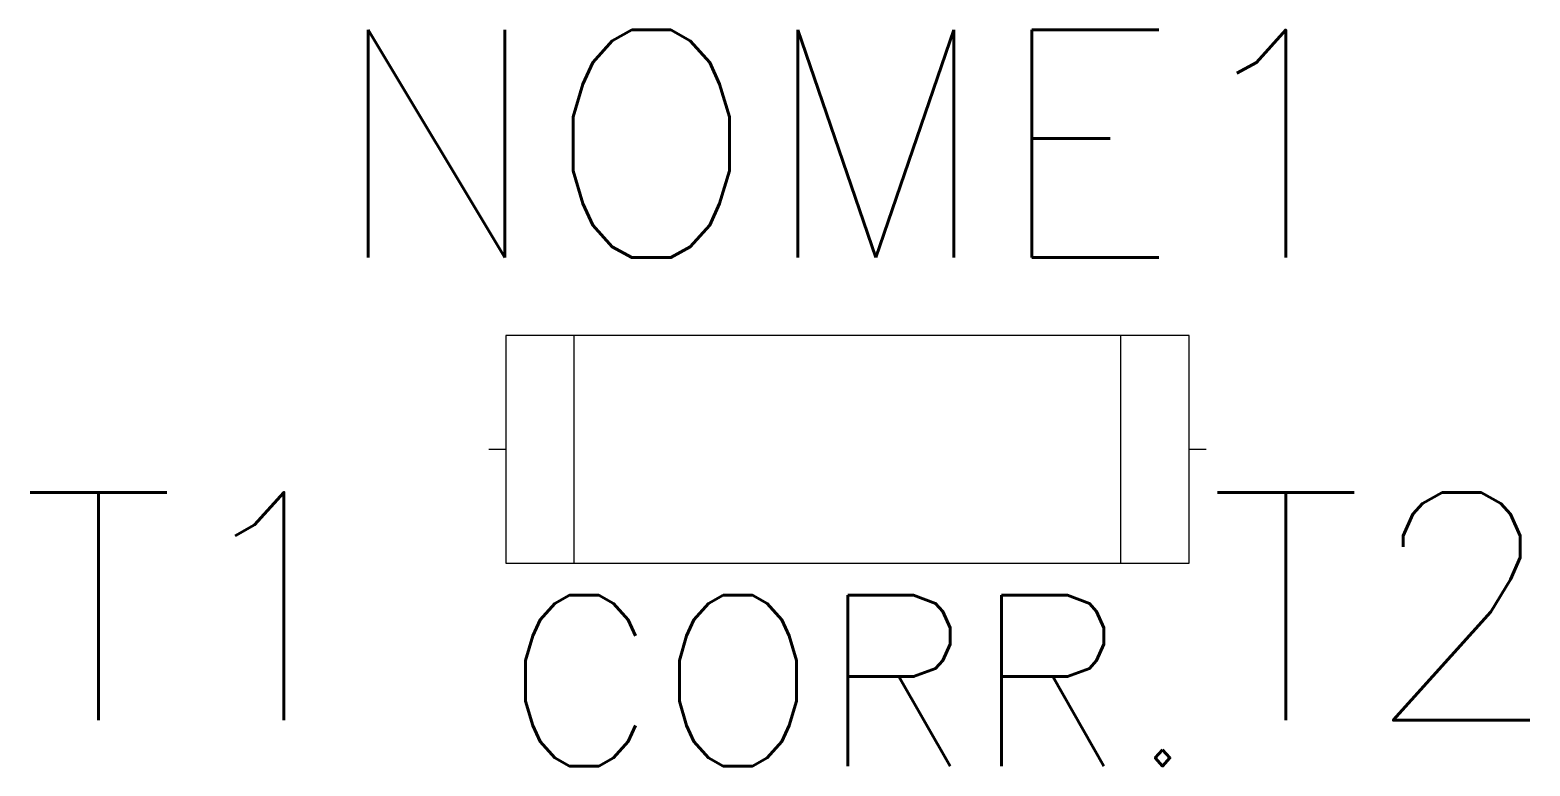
# Model space of a CAD drawing. Extents: x 312 to 325.1, y 187.6 to 194.
import ezdxf
from ezdxf.enums import TextEntityAlignment as Align

# ---------------------------------------------------------------- set-up
doc = ezdxf.new("R2010")
doc.units = 0
doc.header["$MEASUREMENT"] = 0
doc.layers.get('0').update_dxf_attribs({"linetype": 'CONTINUOUS'})
doc.styles.add('ROMANS', font='romans')

msp = doc.modelspace()

# ---------------------------------------------------------------- linework, layer by layer
for p, q in [((316.152, 190.362), (316.002, 190.362)), ((322.302, 190.362), (322.152, 190.362))]:
    msp.add_line(p, q)
msp.add_lwpolyline([(316.152, 189.362), (322.152, 189.362), (322.152, 191.362), (316.152, 191.362)], close=True)
for points in [[(316.752, 189.362), (316.752, 191.362)], [(321.552, 189.362), (321.552, 191.362)]]:
    msp.add_lwpolyline(points)

# ---------------------------------------------------------------- texts
at = {"lineweight": -3, "style": 'ROMANS'}
for tag, text, height, p in [('NOME1', 'NOME1', 2, (319.186, 193.047)), ('CORR.', '', 1.5, (319.186, 188.331))]:
    msp.add_attdef(tag, text=text, height=height, dxfattribs=at).set_placement(p, align=Align.MIDDLE_CENTER)
msp.add_attdef('T1', text='T1', height=2, dxfattribs=at).set_placement((314.974, 188.985), align=Align.MIDDLE_RIGHT)
msp.add_attdef('T2', text='T2', height=2, dxfattribs=at).set_placement((322.316, 188.983), align=Align.MIDDLE_LEFT)

doc.saveas('drawing.dxf')
